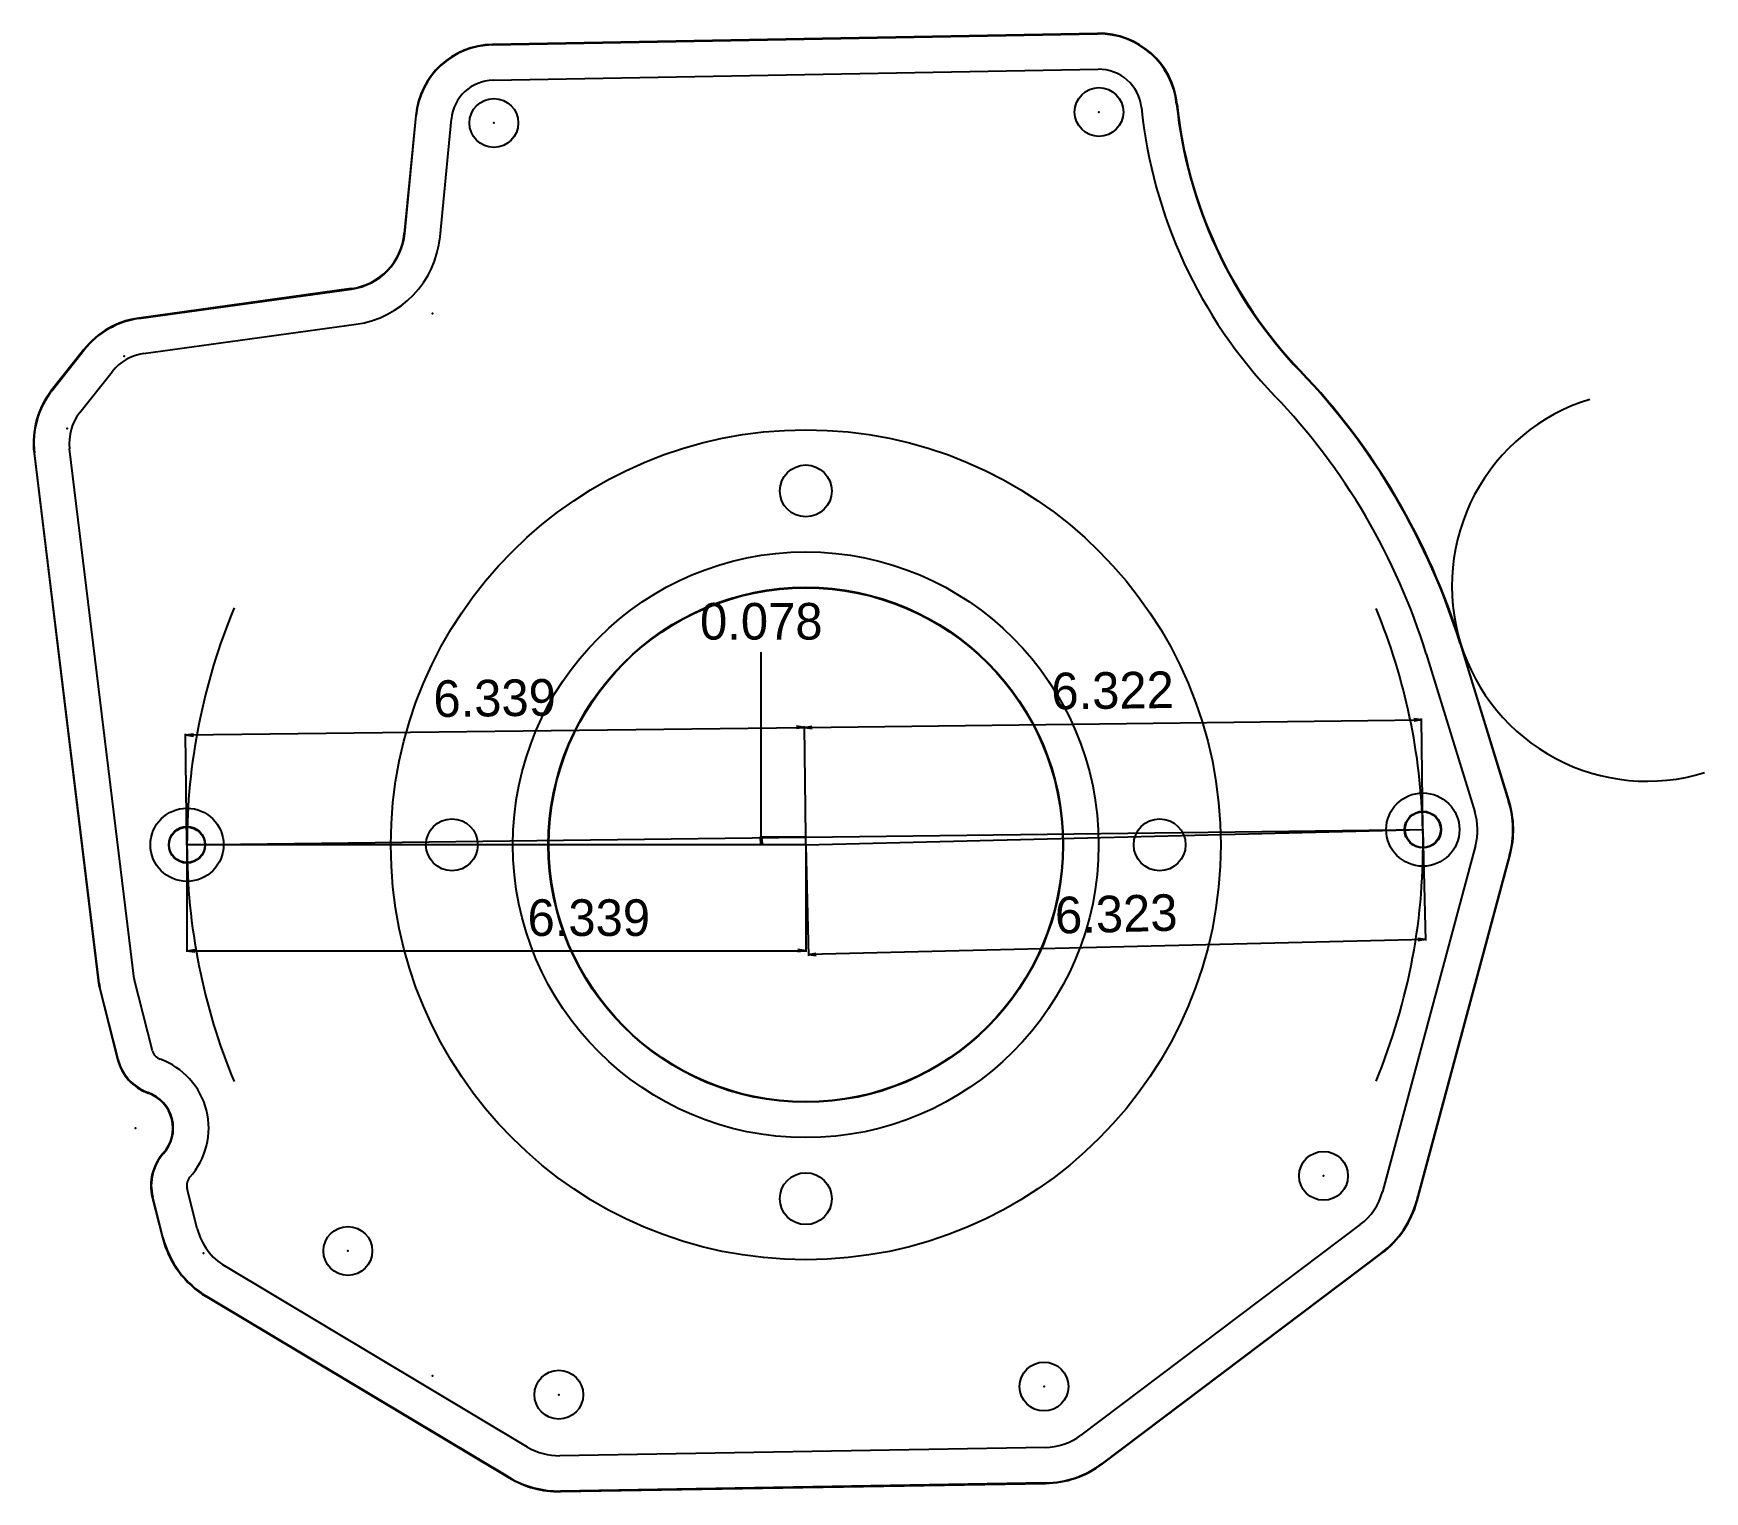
# Model space of a CAD drawing. Extents: x -7.9 to 9.2, y -6.6 to 8.3.
import ezdxf
from ezdxf.enums import TextEntityAlignment as Align

# ---------------------------------------------------------------- set-up
doc = ezdxf.new("R2010")
doc.units = 0

msp = doc.modelspace()

# ---------------------------------------------------------------- linework, layer by layer
at = {"layer": 'Default', "color": 6, "linetype": 'CONTINUOUS'}
for p, q in [((2.98843, 8.311474), (-3.209466, 8.199173)), ((-3.209376, 8.194174), (2.98852, 8.306475)), ((-3.202808, 7.831733), (2.995087, 7.944034)), ((-3.996163, 7.471598), (-4.112761, 6.262854)), ((-4.107784, 6.262373), (-3.991186, 7.471118)), ((-3.746959, 6.227568), (-3.630361, 7.436312)), ((-4.655569, 5.697064), (-6.833322, 5.395456)), ((-6.832636, 5.390503), (-4.654883, 5.692111)), ((-6.782906, 5.031431), (-4.605153, 5.333038)), ((-7.395135, 5.073781), (-7.725223, 4.655772)), ((-7.721299, 4.652673), (-7.391211, 5.070682)), ((-7.436806, 4.428018), (-7.106718, 4.846027)), ((-7.905539, 4.013277), (-7.244243, -1.416852)), ((-7.23928, -1.416248), (-7.900576, 4.013882)), ((-6.879438, -1.372425), (-7.540735, 4.057704)), ((6.702558, 2.061763), (7.199905, 0.444947)), ((7.204684, 0.446417), (6.707337, 2.063233)), ((6.35608, 1.955183), (6.853426, 0.338367)), ((-6.339, 0), (0, 0.078)), ((0, 0), (-6.339, 0)), ((0, 0.078), (6.321081, 0.15578)), ((0, 0), (6.321081, 0.15578)), ((0, 0), (0, 0.078)), ((6.859649, -0.007543), (5.907106, -3.553294)), ((7.209736, -0.101592), (6.257193, -3.647343)), ((6.262022, -3.64864), (7.214565, -0.102889)), ((-7.235774, -1.46232), (-7.049806, -2.199481)), ((-7.044958, -2.198258), (-7.230926, -1.461097)), ((-6.69347, -2.109585), (-6.879438, -1.372425)), ((-6.233382, -3.933331), (-6.337796, -3.519445)), ((-6.694132, -3.60934), (-6.589718, -4.023226)), ((-6.58487, -4.022003), (-6.689284, -3.608117)), ((5.679754, -3.890203), (2.816752, -6.048643)), ((5.897977, -4.179659), (3.034975, -6.338099)), ((3.037985, -6.342091), (5.900987, -4.183652)), ((-2.850657, -6.169367), (-5.948168, -4.316837)), ((-6.136797, -4.632234), (-3.039287, -6.484764)), ((-3.03672, -6.480473), (-6.134231, -4.627942)), ((2.45099, -6.174492), (-2.519373, -6.25789)), ((2.457072, -6.536941), (-2.513292, -6.620339)), ((-2.513208, -6.625338), (2.457156, -6.541941))]:
    msp.add_line(p, q, dxfattribs=at)
at = {"layer": 'Default', "color": 7, "linetype": 'CONTINUOUS'}
for p, q in [((-0.4558, 0), (-0.4558, 1.973415)), ((-6.352842, 1.124915), (-0.013842, 1.202915)), ((-0.013842, 1.202915), (-0.093983, 1.21393)), ((-0.013842, 1.202915), (-0.093688, 1.189931)), ((-0.0001, 0.086127), (-0.013992, 1.215106)), ((-0.0001, 0.086127), (-0.013992, 1.215106)), ((-0.013842, 1.202915), (6.307239, 1.280694)), ((-0.013842, 1.202915), (0.066004, 1.215898)), ((-0.013842, 1.202915), (0.0663, 1.1919)), ((6.307239, 1.280694), (6.227097, 1.291709)), ((6.307239, 1.280694), (6.227393, 1.267711)), ((6.320981, 0.163907), (6.307089, 1.292885)), ((-6.3391, 0.008127), (-6.352992, 1.137106)), ((-6.352842, 1.124915), (-6.272995, 1.137898)), ((-6.352842, 1.124915), (-6.2727, 1.1139)), ((-0.008128, 0.078), (-0.467992, 0.078)), ((-0.008128, 0), (-0.467992, 0)), ((-0.4558, 0), (-0.4678, 0.08)), ((-0.4558, 0.078), (-0.4678, -0.002)), ((-0.4558, 0), (-0.4438, 0.08)), ((-0.4558, 0.078), (-0.4438, -0.002)), ((6.321281, 0.147654), (6.349098, -0.981067)), ((-6.339, -0.008128), (-6.339, -1.098124)), ((0, -0.008128), (0, -1.098124)), ((0.0002, -0.008126), (0.028017, -1.136847)), ((6.348797, -0.968879), (0.027717, -1.124659)), ((6.348797, -0.968879), (6.268526, -0.958854)), ((6.348797, -0.968879), (6.269117, -0.982846)), ((-6.339, -1.085932), (-6.259, -1.073932)), ((-6.339, -1.085932), (0, -1.085932)), ((-6.339, -1.085932), (-6.259, -1.097932)), ((0, -1.085932), (-0.08, -1.073932)), ((0, -1.085932), (-0.08, -1.097932)), ((0.027717, -1.124659), (0.107397, -1.110691)), ((0.027717, -1.124659), (0.107988, -1.134684))]:
    msp.add_line(p, q, dxfattribs=at)
at = {"layer": 'Default', "color": 6, "linetype": 'CONTINUOUS'}
for centre, radius in [((3.003013, 7.506606), 0.25), ((-3.194883, 7.394305), 0.25), ((0, 0, -0.625), 2.6375), ((0, 0, -0.625), 2.6325), ((6.321081, 0.15578), 0.375), ((-6.339, 0), 0.375), ((6.321081, 0.15578), 0.1875), ((-6.339, 0), 0.1875), ((-6.339, 0), 0.1825), ((6.321081, 0.15578), 0.1825), ((5.303507, -3.391141), 0.25), ((-4.690818, -4.160423), 0.25), ((2.440505, -5.54958), 0.25), ((-2.529858, -5.632978), 0.25)]:
    msp.add_circle(centre, radius, dxfattribs=at)
at = {"layer": 'Default', "color": 9, "linetype": 'CONTINUOUS'}
for centre, radius in [((0, 0, -0.125), 4.251), ((0, 3.625), 0.265625), ((0, 0, -0.625), 3), ((-3.625, 0), 0.265625), ((3.625, 0), 0.265625), ((0, -3.625), 0.265625)]:
    msp.add_circle(centre, radius, dxfattribs=at)
at = {"layer": 'Default', "color": 6, "linetype": 'CONTINUOUS'}
for centre, radius, start, end in [((3.003013, 7.506606), 0.805, 5.835759, 91.03804), ((3.003013, 7.506606), 0.8, 5.835759, 91.03804), ((-3.194883, 7.394305), 0.805, 91.03804, 174.490188), ((-3.194883, 7.394305), 0.8, 91.03804, 174.490188), ((3.003013, 7.506606), 0.4375, 5.835759, 91.03804), ((-3.194883, 7.394305), 0.4375, 91.03804, 174.490188), ((8.412333, 8.059476), 5, 185.835759, 223.772804), ((8.412333, 8.059476), 4.6375, 185.835759, 223.772804), ((8.412333, 8.059476), 4.6325, 185.835759, 223.772804), ((-4.742339, 6.323584), 0.6325, 277.885021, 354.490188), ((-4.742339, 6.323584), 0.6375, 277.885021, 354.490188), ((-4.742339, 6.323584), 1, 277.885021, 354.490188), ((-6.714313, 4.536158), 0.8675, 97.885021, 141.702981), ((-6.714313, 4.536158), 0.8625, 97.885021, 141.702981), ((-6.714313, 4.536158), 0.5, 97.885021, 141.702981), ((0, 0), 7.0125, 17.098334, 43.772804), ((0, 0), 7.0175, 17.098334, 43.772804), ((-7.044402, 4.118149), 0.8675, 141.702981, 186.943447), ((-7.044402, 4.118149), 0.8625, 141.702981, 186.943447), ((0, 0), 6.65, 17.098334, 43.772804), ((8.618941, 2.651258), 2, 107.098334, 197.098334), ((-7.044402, 4.118149), 0.5, 141.702981, 186.943447), ((0, 0), 6.339, 157.5, 180), ((0, 0), 6.323, 1.411737, 22.5), ((8.618941, 2.651258), 2, 197.098334, 287.098334), ((6.25605, 0.15461), 0.9875, 344.962884, 377.098334), ((6.25605, 0.15461), 0.9925, 344.962884, 377.098334), ((6.25605, 0.15461), 0.625, 344.962884, 377.098334), ((0, 0), 6.339, 180, 202.5), ((0, 0), 6.323, 337.5, 361.411737), ((-6.879438, -1.372425), 0.3675, 186.943447, 194.15894), ((-6.879438, -1.372425), 0.3625, 186.943447, 194.15894), ((-6.572268, -2.079009), 0.4925, 194.15894, 250.347665), ((-6.572268, -2.079009), 0.4875, 194.15894, 250.347665), ((-6.572268, -2.079009), 0.125, 194.15894, 250.347665), ((-6.866541, -2.903041), 0.75, 317.970215, 430.347665), ((-6.866541, -2.903041), 0.3825, 317.970215, 430.347665), ((-6.866541, -2.903041), 0.3875, 317.970215, 430.347665), ((-6.216593, -3.488868), 0.4925, 137.970215, 194.15894), ((-6.216593, -3.488868), 0.4875, 137.970215, 194.15894), ((-6.216593, -3.488868), 0.125, 137.970215, 194.15894), ((5.303507, -3.391141), 0.625, 307.012922, 344.962884), ((5.303507, -3.391141), 0.9875, 307.012922, 344.962884), ((5.303507, -3.391141), 0.9925, 307.012922, 344.962884), ((-5.627369, -3.780448), 0.625, 194.15894, 239.117593), ((-5.627369, -3.780448), 0.9925, 194.15894, 239.117593), ((-5.627369, -3.780448), 0.9875, 194.15894, 239.117593), ((2.440505, -5.54958), 0.625, 270.961275, 307.012922), ((-2.529858, -5.632978), 0.625, 239.117593, 270.961275), ((-2.529858, -5.632978), 0.9925, 239.117593, 270.961275), ((-2.529858, -5.632978), 0.9875, 239.117593, 270.961275), ((2.440505, -5.54958), 0.9875, 270.961275, 307.012922), ((2.440505, -5.54958), 0.9925, 270.961275, 307.012922)]:
    msp.add_arc(centre, radius, start, end, dxfattribs=at)
at = {"layer": 'Default', "color": 7}
for p in [(-3.194883, 7.394305), (3.003013, 7.506606), (-3.822795, 5.441391), (-6.982095, 5.003844), (-7.56592, 4.264513), (-6.339, 0), (0, 0), (6.321081, 0.15578), (-6.879438, -1.372425), (-6.866541, -2.903041), (5.303507, -3.391141), (-6.170121, -4.184093), (-4.690818, -4.160423), (-3.822795, -5.441391), (-2.529858, -5.632978), (2.440505, -5.54958)]:
    msp.add_point(p, dxfattribs=at)

# ---------------------------------------------------------------- texts
for s, rotation, p in [('0.078', 0.000001, (-0.4558, 2.102171)), ('6.322', 0.704976, (3.144823, 1.394193)), ('6.339', 0.704976, (-3.185217, 1.316303)), ('6.323', 1.411737, (3.184502, -0.894415))]:
    msp.add_text(s, height=0.375, rotation=rotation, dxfattribs=at).set_placement(p, align=Align.CENTER)
msp.add_text('6.339', height=0.375, dxfattribs=at).set_placement((-2.222736, -0.933532), align=Align.CENTER)

doc.saveas('drawing.dxf')
